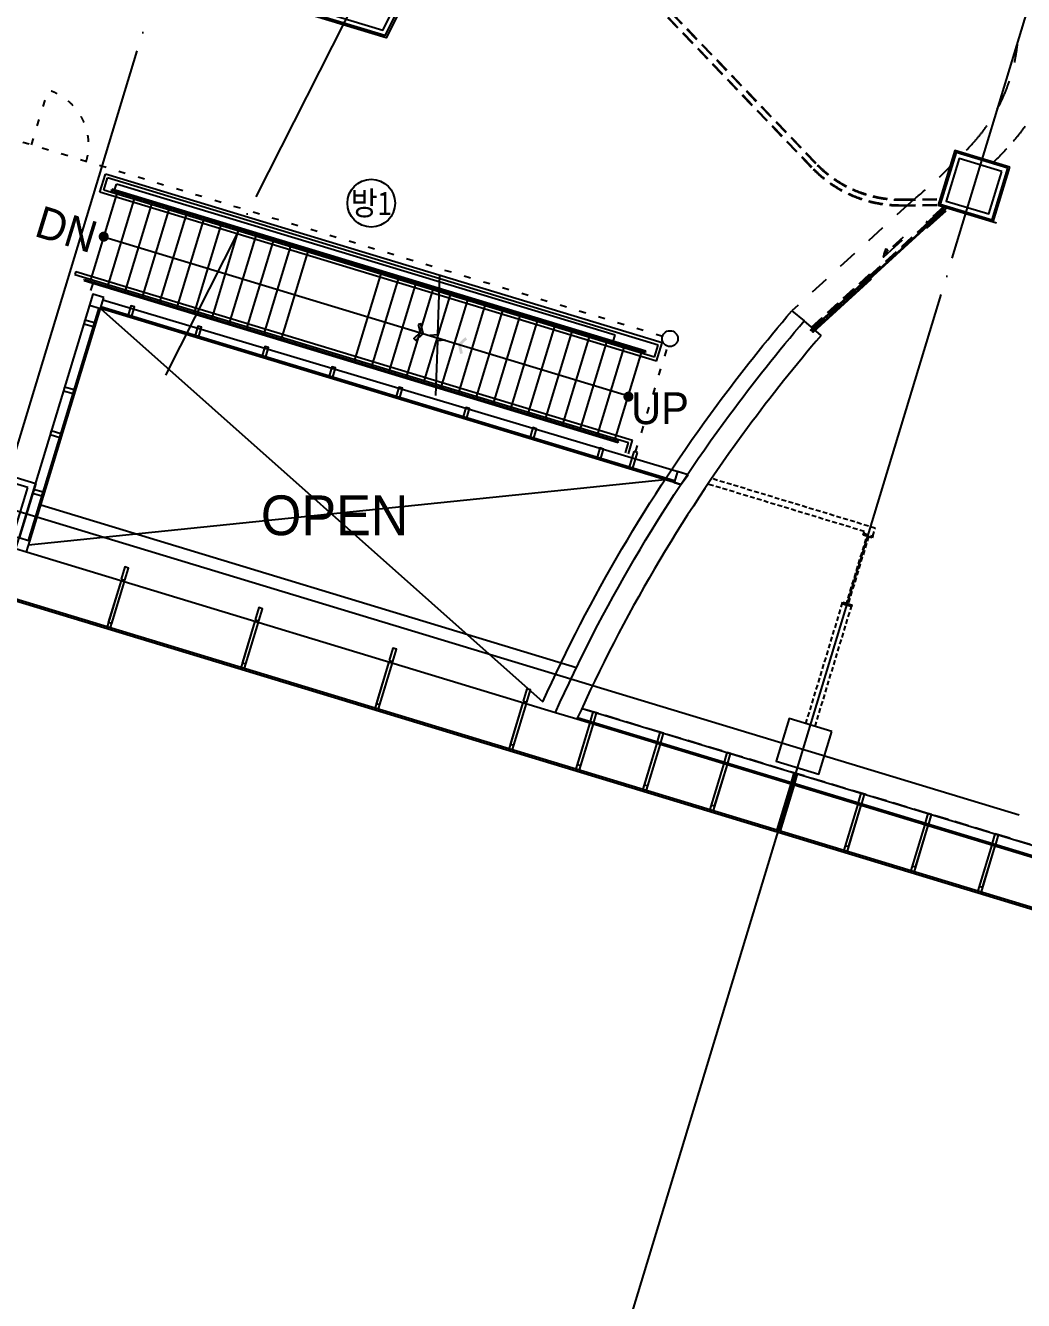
# Model space of a CAD drawing. Header units: metres. Extents: x 630750 to 860239, y 578133 to 726633.
# Drawn here: x 698085 to 713765, y 609119 to 629157 of the extents above; entities that cross this region are included whole.
import ezdxf
from ezdxf.enums import TextEntityAlignment as Align

# ---------------------------------------------------------------- set-up
doc = ezdxf.new("R2010")
doc.units = ezdxf.units.M
doc.header["$LTSCALE"] = 300
for name, pattern in [('CEN', [62, 60, -1, 0, -1]), ('HID1', [0.375, 0.25, -0.125]), ('HIDDEN', [2, 1, -1]), ('HIDDEN-1', [1.4, 0.35, -0.7, 0.35]), ('업무시설_xr-base$0$CONTINOUS', [0])]:
    doc.linetypes.add(name, pattern=pattern)
doc.layers.get('Defpoints').update_dxf_attribs({"color": 8})
for name, color, linetype in [('A-CEN-1', 1, 'Continuous'), ('A-CIRC', 6, 'Continuous'), ('A-CON', 2, 'Continuous'), ('A-DIM', 7, 'Continuous'), ('A-ELE-4', 4, 'Continuous'), ('A-ELE-8', 8, 'Continuous'), ('A-ELE8', 8, 'Continuous'), ('A-ELEV-FIXT', 5, 'Continuous'), ('A-ETC-1', 7, 'Continuous'), ('A-HAT-1', 9, 'Continuous'), ('A-STAIR', 4, 'Continuous'), ('A-SYM1', 7, 'Continuous'), ('A-TXT', 3, 'Continuous'), ('A-TXT-S', 3, 'Continuous'), ('A-WAL-DW', 7, 'Continuous'), ('A-WALL-CONC', 2, 'Continuous'), ('A-WIN-GLASS', 4, 'Continuous'), ('DIM', 7, 'Continuous'), ('fire shutter', 2, 'Continuous'), ('INT', 117, 'Continuous'), ('KUK-C-DOOR', 1, 'Continuous'), ('KUK-DOOR', 4, 'Continuous'), ('KUK-WALL-DRYWALL', 4, 'Continuous'), ('KUK-WALL-FIN 1', 30, 'Continuous'), ('KUK-WINDOW', 4, 'Continuous'), ('블럭', 7, 'Continuous'), ('외장그레이팅', 4, 'Continuous'), ('프레임', 5, 'Continuous')]:
    doc.layers.add(name, color=color, linetype=linetype)
doc.styles.add('TEXT', font='')
doc.styles.add('TEXT(돋음)', font='')
doc.styles.add('돋움', font='')
doc.styles.get('TEXT').set_extended_font_data('DotumChe')
doc.styles.get('TEXT(돋음)').set_extended_font_data('Dotum')
doc.styles.get('돋움').set_extended_font_data('Dotum')
doc.dimstyles.new('DIM250', dxfattribs={"dimscale": 250, "dimtxt": 3, "dimasz": 1, "dimexe": 2, "dimexo": 3, "dimgap": 1, "dimtad": 1, "dimdec": 0, "dimzin": 0, "dimdsep": 46, "dimlunit": 6, "dimtxsty": 'TEXT(돋음)', "dimblk": 'Z_DOT', "dimcen": 2.5, "dimdle": 2, "dimclrd": 256, "dimclre": 256, "dimclrt": 3, "dimadec": 0, "dimazin": 0, "dimtfac": 1, "dimtdec": 0, "dimtix": 1, "dimtmove": 2, "dimatfit": 3, "dimldrblk": 'Z_DOT', "dimfxl": 1, "dimtolj": 1, "dimtzin": 0, "dimarcsym": 0})

# ---------------------------------------------------------------- blocks, each defined once
blk = doc.blocks.new('Z_DOT')
at = {"layer": 'DIM', "color": 7}
for p, q in [((0, -2.5), (0, 2.5)), ((-2.5, 0), (2.5, 0))]:
    blk.add_line(p, q, dxfattribs=at)
for radius in [0.75, 0.375]:
    blk.add_circle((0, 0), radius, dxfattribs=at)
blk = doc.blocks.new('*D49')
at = {"layer": 'A-DIM', "lineweight": -2, "transparency": 16777216}
for p, q in [((676229, 616332), (675060, 612478)), ((675444, 612884), (730165, 596280)), ((731428, 599582), (730259, 595729))]:
    blk.add_line(p, q, dxfattribs=at)
at = {"layer": 'Defpoints', "color": 0, "transparency": 16777216}
for p in [(676447, 617049), (731646, 600300), (730404, 596207)]:
    blk.add_point(p, dxfattribs=at)
at = {"layer": 'A-DIM', "lineweight": -2, "transparency": 16777216, "xscale": 250, "yscale": 250, "zscale": 250}
for p, rotation in [((675205, 612957), 163.1200000135865), ((730404, 596207), 343.1200000135865)]:
    blk.add_blockref('Z_DOT', p, dxfattribs=dict(at, rotation=rotation))
at = {"layer": 'A-DIM', "color": 3, "transparency": 16777216, "insert": (703007, 605250), "char_height": 750, "attachment_point": 5, "rotation": 343.12, "style": 'TEXT(돋음)'}
blk.add_mtext('\\A1;57,684', dxfattribs=at)
blk = doc.blocks.new('*D56')
at = {"layer": 'A-DIM', "lineweight": -2, "transparency": 16777216}
for p, q in [((694396, 610819), (693804, 608868)), ((694188, 609274), (706341, 605587)), ((707027, 606987), (706435, 605035))]:
    blk.add_line(p, q, dxfattribs=at)
at = {"layer": 'Defpoints', "color": 0, "transparency": 16777216}
for p in [(694613, 611537), (707245, 607704), (706580, 605514)]:
    blk.add_point(p, dxfattribs=at)
at = {"layer": 'A-DIM', "lineweight": -2, "transparency": 16777216, "xscale": 250, "yscale": 250, "zscale": 250}
for p, rotation in [((693949, 609347), 163.1200000000003), ((706580, 605514), 343.1200000000003)]:
    blk.add_blockref('Z_DOT', p, dxfattribs=dict(at, rotation=rotation))
at = {"layer": 'A-DIM', "color": 3, "transparency": 16777216, "insert": (700467, 608098), "char_height": 750, "attachment_point": 5, "rotation": 343.12, "style": 'TEXT(돋음)'}
blk.add_mtext('\\A1;13,200', dxfattribs=at)
blk = doc.blocks.new('elev')
at = {"layer": 'A-ELEV-FIXT'}
for p, q in [((1329627, 417865), (1330136, 419540)), ((1329659, 417882), (1330152, 419509)), ((1330136, 419540), (1331783, 419040)), ((1330152, 419509), (1331626, 419062)), ((1330733, 419433), (1330735, 419439)), ((1330766, 419418), (1330734, 419430)), ((1330820, 419413), (1330735, 419439)), ((1330752, 419370), (1330761, 419400)), ((1330761, 419400), (1330765, 419402)), ((1330765, 419402), (1330768, 419414)), ((1330766, 419418), (1330768, 419414)), ((1330767, 419365), (1330776, 419395)), ((1330774, 419399), (1330778, 419411)), ((1330776, 419395), (1330774, 419399)), ((1330782, 419413), (1330778, 419411)), ((1330815, 419406), (1330782, 419413)), ((1330818, 419408), (1330820, 419413)), ((1330752, 419369), (1330752, 419370)), ((1330766, 419365), (1330752, 419369)), ((1330766, 419365), (1330767, 419365)), ((1331243, 417156), (1331873, 419232)), ((1331931, 419215), (1331787, 418741)), ((1331931, 419215), (1331873, 419232)), ((1331275, 417366), (1331783, 419040)), ((1331626, 419062), (1331524, 418727)), ((1331478, 418219), (1331635, 418736)), ((1331508, 418210), (1331665, 418727)), ((1331617, 418699), (1331524, 418727)), ((1331722, 418710), (1331565, 418193)), ((1331760, 418698), (1331603, 418181)), ((1331617, 418699), (1331635, 418758)), ((1331665, 418727), (1331635, 418736)), ((1331722, 418710), (1331760, 418698)), ((1331321, 417702), (1331478, 418218)), ((1331351, 417693), (1331508, 418209)), ((1331408, 417676), (1331565, 418192)), ((1331565, 418193), (1331603, 418181)), ((1331565, 418192), (1331603, 418180)), ((1331446, 417664), (1331603, 418180)), ((1329627, 417865), (1331275, 417366)), ((1329659, 417882), (1331132, 417435)), ((1330183, 417622), (1330182, 417617)), ((1330267, 417591), (1330182, 417617)), ((1330220, 417617), (1330186, 417624)), ((1330220, 417617), (1330224, 417619)), ((1330227, 417631), (1330224, 417619)), ((1330227, 417631), (1330224, 417619)), ((1330234, 417665), (1330225, 417635)), ((1330234, 417665), (1330225, 417635)), ((1330225, 417635), (1330227, 417631)), ((1330225, 417635), (1330227, 417631)), ((1330237, 417628), (1330233, 417616)), ((1330237, 417628), (1330233, 417616)), ((1330235, 417612), (1330233, 417616)), ((1330236, 417665), (1330234, 417665)), ((1330236, 417665), (1330234, 417665)), ((1330267, 417599), (1330235, 417612)), ((1330236, 417665), (1330249, 417661)), ((1330249, 417661), (1330236, 417665)), ((1330241, 417630), (1330237, 417628)), ((1330241, 417630), (1330237, 417628)), ((1330250, 417660), (1330241, 417630)), ((1330250, 417660), (1330241, 417630)), ((1330249, 417661), (1330250, 417660)), ((1330249, 417661), (1330250, 417660)), ((1330268, 417596), (1330267, 417591)), ((1331234, 417770), (1331132, 417435)), ((1331327, 417742), (1331234, 417770)), ((1331300, 417138), (1331445, 417613)), ((1331327, 417742), (1331309, 417683)), ((1331351, 417693), (1331321, 417702)), ((1331408, 417676), (1331446, 417664)), ((1329968, 417482), (1329974, 417503)), ((1329971, 417481), (1329977, 417502)), ((1329976, 417473), (1329972, 417475)), ((1329977, 417477), (1329973, 417478)), ((1329976, 417473), (1329977, 417477)), ((1329981, 417524), (1329987, 417545)), ((1330025, 417491), (1329981, 417504)), ((1330026, 417494), (1329982, 417507)), ((1329984, 417524), (1329990, 417544)), ((1330028, 417503), (1329985, 417517)), ((1330029, 417507), (1329986, 417520)), ((1329997, 417545), (1329994, 417546)), ((1329998, 417548), (1329995, 417549)), ((1329997, 417545), (1329998, 417548)), ((1330806, 417254), (1330849, 417241)), ((1330807, 417257), (1330850, 417244)), ((1330810, 417266), (1330853, 417253)), ((1330811, 417269), (1330854, 417256)), ((1330838, 417217), (1330839, 417220)), ((1330838, 417217), (1330842, 417216)), ((1330839, 417220), (1330843, 417219)), ((1330845, 417216), (1330851, 417237)), ((1330848, 417215), (1330855, 417236)), ((1330858, 417258), (1330864, 417279)), ((1330859, 417284), (1330860, 417287)), ((1330859, 417284), (1330862, 417283)), ((1330860, 417287), (1330863, 417286)), ((1330861, 417257), (1330867, 417278)), ((1331300, 417138), (1331243, 417156))]:
    blk.add_line(p, q, dxfattribs=at)
at = {"layer": 'A-ELEV-FIXT', "color": 8}
for p, q in [((1331132, 417435), (1330152, 419509)), ((1331626, 419062), (1329659, 417882))]:
    blk.add_line(p, q, dxfattribs=at)
at = {"layer": 'A-ELEV-FIXT'}
blk.add_lwpolyline([(1330060, 417578), (1330010, 417415), (1330776, 417183), (1330825, 417345)], close=True, dxfattribs=at)
for centre, radius, start, end in [((1330186, 417622), 2.5, 76.5293, 163.12), ((1330266, 417597), 2.5, 343.12, 69.7107), ((1329974, 417481), 6.2, 163.12, 253.12), ((1329974, 417481), 3, 163.12, 253.12), ((1329980, 417501), 6.2, 73.12, 163.12), ((1329980, 417501), 3, 73.12, 163.12), ((1329987, 417523), 6.2, 163.12, 253.12), ((1329987, 417523), 3, 163.12, 253.12), ((1329993, 417543), 6.2, 73.12, 163.12), ((1329993, 417543), 3, 73.12, 163.12), ((1330027, 417499), 8.2, 253.12, 73.12), ((1330027, 417499), 5, 253.12, 73.12), ((1330808, 417262), 8.2, 73.12, 253.12), ((1330808, 417262), 5, 73.12, 253.12), ((1330844, 417222), 6.2, 253.12, 343.12), ((1330844, 417222), 3, 253.12, 343.12), ((1330849, 417238), 3, 343.12, 73.12), ((1330849, 417238), 6.2, 343.12, 73.12), ((1330855, 417259), 6.2, 253.12, 343.12), ((1330855, 417259), 3, 253.12, 343.12), ((1330861, 417280), 3, 343.12, 73.12), ((1330861, 417280), 6.2, 343.12, 73.12)]:
    blk.add_arc(centre, radius, start, end, dxfattribs=at)
at = {"layer": 'A-ELEV-FIXT', "extrusion": (0, 0, -1)}
for centre, major_axis, start_param, end_param in [((1330735, 419433), (-1.18, 2.2), 3.986495, 5.497787), ((1330816, 419408), (-2.2, -1.18), 3.926991, 5.438283)]:
    blk.add_ellipse(centre, major_axis=major_axis, ratio=1, start_param=start_param, end_param=end_param, dxfattribs=at)

msp = doc.modelspace()

# ---------------------------------------------------------------- hatches: boundary and pattern name
at = {"layer": 'A-SYM1'}
h = msp.add_hatch(color=7, dxfattribs=at)
edge = h.paths.add_edge_path()
edge.add_arc((699313.9, 625838.3), 80, -106.88006, 73.11994, ccw=False)
edge.add_arc((699313.9, 625838.3), 80, -286.88006, -106.88006, ccw=False)
for points in [[(704296.4, 624470.3), (704253.1, 624460.2), (704283.4, 624330.3), (704186.1, 624239.2), (704216.4, 624206.7), (704332.5, 624315.4)], [(704994, 624258.6), (705024.4, 624226.1), (704927, 624135), (704957.3, 624005.1), (704914, 623995.1), (704877.9, 624149.9)]]:
    msp.add_hatch(color=7, dxfattribs=at).paths.add_polyline_path(points)
h = msp.add_hatch(color=7, dxfattribs=at)
edge = h.paths.add_edge_path()
edge.add_arc((707558.1, 623324.2), 80, -106.88006, 73.11994, ccw=False)
edge.add_arc((707558.1, 623324.2), 80, -286.88006, -106.88006, ccw=False)

# ---------------------------------------------------------------- linework, layer by layer
msp.add_line((699113.5, 624989.9, 0), (699148.3, 625104.7, 0))
at = {"layer": 'A-CEN-1', "linetype": 'CEN'}
for p, q in [((718254.4, 659110.2, 0), (700282.2, 623660.9, 0)), ((694613.3, 611537, 0), (703069.8, 639405.6, 0)), ((707244.6, 607704.1, 0), (715701.1, 635572.7, 0)), ((678675.5, 627377.3, 0), (736463.3, 609842.1, 0))]:
    msp.add_line(p, q, dxfattribs=at)
at = {"layer": 'A-CIRC'}
for p, q in [((699253.4, 626535.9, 0), (699340.5, 626823, 0)), ((708086.7, 624169, 0), (699340.5, 626823, 0)), ((699315.8, 626569.2, 0), (699373.9, 626760.6, 0)), ((708024.4, 624135.7, 0), (699373.9, 626760.6, 0)), ((707999.6, 623881.9, 0), (699253.4, 626535.9, 0)), ((707966.3, 623944.3, 0), (699315.8, 626569.2, 0)), ((698875.9, 625291.9, 0), (698861.4, 625244, 0)), ((698861.4, 625244, 0), (707559.8, 622604.6, 0)), ((698875.9, 625291.9, 0), (707622.1, 622637.9, 0)), ((707966.3, 623944.3, 0), (708024.4, 624135.7, 0)), ((707999.6, 623881.9, 0), (708086.7, 624169, 0)), ((707510.4, 622441.9, 0), (707559.8, 622604.6, 0)), ((707558.3, 622427.4, 0), (707622.1, 622637.9, 0))]:
    msp.add_line(p, q, dxfattribs=at)
at = {"layer": 'A-CON', "elevation": 0}
for points in [[(713424.6, 626865.2), (712754.8, 627068.5), (712551.5, 626398.6), (713221.4, 626195.4)], [(698122, 621894.5), (697452.1, 622097.7), (697248.9, 621427.9), (697918.7, 621224.6)], [(710753.2, 618061.6), (710083.4, 618264.9), (709880.1, 617595), (710550, 617391.8)]]:
    msp.add_lwpolyline(points, close=True, dxfattribs=at)
at = {"layer": 'A-ELE-8', "linetype": 'HIDDEN'}
msp.add_lwpolyline([(711993.9, 626381.7), (710125.8, 624672.7)], dxfattribs=at)
for centre, radius, start, end in [((710936.8, 629157.1, 0), 2750, 335.24964, 0), ((710936.8, 629157.1), 2750, 335.24964, 0), ((710936.8, 629157.1), 2750, 318.93656, 335.24964), ((710936.8, 629157.1), 2750, 318.93656, 335.24964), ((711536.6, 629146.9, 0), 2750, 318.93656, 335.24964), ((706202, 633474.1), 9156.9, 309.23627, 318.03148), ((706801.8, 633463.9, 0), 9156.9, 315.17385, 318.03148)]:
    msp.add_arc(centre, radius, start, end, dxfattribs=at)
at = {"layer": 'A-ELE8'}
msp.add_line((710125.8, 624672.7), (710320.2, 624513.6, 0), dxfattribs=at)
msp.add_lwpolyline([(706212, 618526.6, -0.0531902), (708947, 623189.1, -0.0182749), (710125.8, 624672.7)], format="xyb", dxfattribs=at)
at = {"layer": 'A-ETC-1', "elevation": 0}
msp.add_lwpolyline([(699318.3, 625836.9), (707557.3, 623336.9)], dxfattribs=at)
at = {"layer": 'A-HAT-1', "color": 8}
msp.add_line((708131.6, 622019.4, 0), (698133.8, 620990, 0), dxfattribs=at)
at = {"layer": 'A-HAT-1', "color": 8, "elevation": 0}
msp.add_lwpolyline([(699262.8, 624710.5), (706212, 618526.6)], dxfattribs=at)
at = {"layer": 'A-STAIR'}
for p, q in [((699434.5, 626564.5, 0), (699440.4, 626583.7, 0)), ((707832.5, 624037.1, 0), (699440.4, 626583.7, 0)), ((699484.4, 626570.3, 0), (699513.4, 626666, 0)), ((707349.6, 624288.2, 0), (699513.4, 626666, 0)), ((699106.3, 625138.4, 0), (699530.2, 626535.5, 0)), ((699379, 625055.6, 0), (699803, 626452.7, 0)), ((707826.7, 624018, 0), (699434.5, 626564.5, 0)), ((699651.7, 624972.9, 0), (700075.7, 626370, 0)), ((699924.5, 624890.1, 0), (700348.4, 626287.2, 0)), ((700197.2, 624807.4, 0), (700621.1, 626204.5, 0)), ((700469.9, 624724.6, 0), (700893.8, 626121.7, 0)), ((700742.6, 624641.9, 0), (701166.6, 626039, 0)), ((701015.3, 624559.1, 0), (701439.3, 625956.2, 0)), ((701288.1, 624476.4, 0), (701712, 625873.5, 0)), ((701560.8, 624393.6, 0), (701984.7, 625790.7, 0)), ((701833.5, 624310.8, 0), (702257.4, 625707.9, 0)), ((702106.2, 624228.1, 0), (702530.2, 625625.2, 0)), ((703254.5, 623879.6, 0), (703678.5, 625276.7, 0)), ((703527.2, 623796.9, 0), (703951.2, 625194, 0)), ((699004.8, 625148.3, 0), (699010.6, 625167.4, 0)), ((699004.8, 625148.3, 0), (707396.9, 622601.8, 0)), ((699010.6, 625167.4, 0), (707402.8, 622620.9, 0)), ((703800, 623714.1, 0), (704223.9, 625111.2, 0)), ((704072.7, 623631.4, 0), (704496.6, 625028.5, 0)), ((704345.4, 623548.6, 0), (704769.3, 624945.7, 0)), ((704618.1, 623465.9, 0), (705042.1, 624863, 0)), ((704890.9, 623383.1, 0), (705314.8, 624780.2, 0)), ((705163.6, 623300.4, 0), (705587.5, 624697.5, 0)), ((705436.3, 623217.6, 0), (705860.2, 624614.7, 0)), ((705709, 623134.9, 0), (706132.9, 624531.9, 0)), ((705981.7, 623052.1, 0), (706405.7, 624449.2, 0)), ((706254.5, 622969.3, 0), (706678.4, 624366.4, 0)), ((706527.2, 622886.6, 0), (706951.1, 624283.7, 0)), ((706799.9, 622803.8, 0), (707223.8, 624200.9, 0)), ((707320.5, 624192.5, 0), (707349.6, 624288.2, 0)), ((707072.6, 622721.1, 0), (707496.6, 624118.2, 0)), ((707345.3, 622638.3, 0), (707769.3, 624035.4, 0)), ((707826.7, 624018, 0), (707832.5, 624037.1, 0)), ((707396.9, 622601.8, 0), (707402.8, 622620.9, 0))]:
    msp.add_line(p, q, dxfattribs=at)
at = {"layer": 'A-SYM1', "color": 7, "elevation": 0}
msp.add_lwpolyline([(704590, 625241.3), (704558.9, 624294.1), (704437.6, 624283.5), (704677.2, 624210.8), (704555.8, 624200.2), (704527.7, 623342.9)], dxfattribs=at)
msp.add_lwpolyline([(704253.1, 624460.2), (704283.4, 624330.3), (704186.1, 624239.2), (704216.4, 624206.7), (704332.5, 624315.4), (704296.4, 624470.3)], close=True, dxfattribs=at)
at = {"layer": 'A-WAL-DW', "color": 251, "linetype": 'HID1'}
for p, q in [((711435.6, 621257.4, 0), (708865.3, 622037.3, 0)), ((711263, 621205.3, 0), (708806.5, 621950.7, 0)), ((711254.3, 621176.6, 0), (711263, 621205.3, 0)), ((711397.8, 621133, 0), (711435.6, 621257.4, 0)), ((710346.5, 618185, 0), (710926.2, 620095.2, 0)), ((710490.1, 618141.4, 0), (711069.7, 620051.7, 0))]:
    msp.add_line(p, q, dxfattribs=at)
at = {"layer": 'A-WAL-DW'}
msp.add_line((706411.7, 618361, 0), (706749.3, 618258.6, 0), dxfattribs=at)
at = {"layer": 'A-WAL-DW', "color": 251, "linetype": 'HID1', "elevation": 0}
for points in [[(711397.8, 621133), (711389.1, 621104.3), (711331.7, 621121.7), (711334.6, 621131.3), (711305.9, 621140), (711303, 621130.4), (711245.6, 621147.8), (711254.3, 621176.6)], [(711254.3, 621176.6), (711397.8, 621133)]]:
    msp.add_lwpolyline(points, dxfattribs=at)
for points in [[(711306.9, 621134.5), (711330.8, 621127.2), (711001.2, 620041.1), (710977.3, 620048.4), (711306.9, 621134.5)], [(710926.2, 620095.2), (710983.6, 620077.8), (710974.9, 620049.1), (710917.5, 620066.5), (710926.2, 620095.2)], [(711012.3, 620069.1), (711069.7, 620051.7), (711061, 620023), (711003.6, 620040.4), (711012.3, 620069.1)]]:
    msp.add_lwpolyline(points, close=True, dxfattribs=at)
at = {"layer": 'A-WALL-CONC', "elevation": 0}
msp.add_lwpolyline([(700456.8, 630277.7), (698973.6, 630727.8), (701209.4, 638096), (703745.2, 637326.5), (701509.4, 629958.3), (701413.7, 629987.3), (701355.6, 629795.9), (703699.1, 629084.8), (703987.5, 629653.7), (703809.1, 629744.1), (703596.6, 629324.9), (701700.8, 629900.2), (703936.6, 637268.5), (706320.4, 636545.1), (706175, 636258.3), (706920.2, 635880.6), (706703.1, 635452.4), (706881.5, 635362), (707418.4, 636420.9), (701076.1, 638345.5), (698724.1, 630594.4), (698724.1, 630594.4), (700398.7, 630086.3)], dxfattribs=at)
at = {"layer": 'A-WIN-GLASS', "color": 9}
for p, q in [((708498.2, 622096.2, 0), (699302.3, 624840.7, 0)), ((699090.6, 624762.8, 0), (697981.3, 621107.4, 0)), ((706830.4, 618422.2, 0), (735346.7, 609769.1, 0))]:
    msp.add_line(p, q, dxfattribs=at)
at = {"layer": 'A-WIN-GLASS'}
for p, q in [((698130.6, 621062.1, 0), (699239.8, 624717.5, 0)), ((698153.6, 621055.1, 0), (699262.8, 624710.5, 0)), ((708381.1, 621943.7, 0), (699262.8, 624710.5, 0)), ((708281.3, 621999, 0), (699269.8, 624733.5, 0)), ((698326.1, 621623.5, 0), (706742.6, 619069.6, 0)), ((698101.3, 620882.9, 0), (706411.7, 618361.1, 0)), ((706749.4, 618258.7, 0), (735526.7, 609526.4, 0)), ((706759.3, 618280.7, 0), (735502.7, 609558.8, 0))]:
    msp.add_line(p, q, dxfattribs=at)
at = {"layer": 'A-WIN-GLASS', "elevation": 0}
for points in [[(699315.1, 624882.8), (699142.8, 624935), (699090.6, 624762.8), (699262.8, 624710.5)], [(699696.6, 624604), (699754, 624586.6), (699799.3, 624735.8), (699741.9, 624753.3)], [(699151, 624424.7), (699168.4, 624482.1), (699019.1, 624527.4), (699001.7, 624470)], [(700749.2, 624284.6), (700806.6, 624267.2), (700851.9, 624416.4), (700794.5, 624433.9)], [(701801.8, 623965.2), (701859.2, 623947.7), (701904.5, 624097), (701847.1, 624114.4)], [(702854.4, 623645.8), (702911.8, 623628.3), (702957.1, 623777.6), (702899.7, 623795)], [(698831.6, 623372.1), (698849, 623429.5), (698699.7, 623474.8), (698682.3, 623417.4)], [(703907, 623326.4), (703964.4, 623308.9), (704009.7, 623458.2), (703952.3, 623475.6)], [(704959.6, 623007), (705017, 622989.5), (705062.3, 623138.8), (705004.9, 623156.2)], [(698622.5, 622683.1), (698639.9, 622740.5), (698490.7, 622785.8), (698473.2, 622728.4)], [(706012.2, 622687.5), (706069.6, 622670.1), (706114.9, 622819.4), (706057.5, 622836.8)], [(707064.8, 622368.1), (707122.2, 622350.7), (707167.5, 622500), (707110.1, 622517.4)], [(708498.2, 622096.2), (708326.6, 622148.3), (708274.3, 621976), (708381.5, 621943.5)], [(698343.8, 621764.4), (698361.2, 621821.9), (698211.9, 621867.2), (698194.5, 621809.7)], [(698153.6, 621055.1), (697981.3, 621107.4), (697929.1, 620935.1), (698101.3, 620882.9)], [(699587.7, 620456.9), (699645.1, 620439.5), (699703.2, 620630.9), (699645.8, 620648.3)], [(701692.9, 619818.1), (701750.3, 619800.7), (701808.4, 619992.1), (701751, 620009.5)], [(703798.1, 619179.3), (703855.5, 619161.9), (703913.6, 619353.3), (703856.2, 619370.7)], [(705903.3, 618540.5), (705960.7, 618523.1), (706018.8, 618714.4), (705961.4, 618731.9)], [(706955.9, 618221.1), (707013.4, 618203.7), (707058.6, 618352.9), (707001.2, 618370.4)], [(708008.5, 617901.7), (708066, 617884.2), (708111.3, 618033.5), (708053.8, 618050.9)], [(709061.1, 617582.3), (709118.6, 617564.8), (709163.9, 617714.1), (709106.4, 617731.5)], [(710113.8, 617262.9), (710171.2, 617245.4), (710216.5, 617394.7), (710159.1, 617412.1)], [(711166.4, 616943.5), (711223.8, 616926), (711269.1, 617075.3), (711211.7, 617092.7)], [(712219, 616624), (712276.4, 616606.6), (712321.7, 616755.9), (712264.3, 616773.3)], [(713271.6, 616304.6), (713329, 616287.2), (713374.3, 616436.5), (713316.9, 616453.9)]]:
    msp.add_lwpolyline(points, close=True, dxfattribs=at)
at = {"layer": 'fire shutter', "color": 2, "linetype": 'HIDDEN-1'}
for p, q in [((708091.9, 624271.9, 0), (697929.4, 627355.7, 0)), ((707671.4, 622455.8, 0), (708175.2, 624116.1, 0))]:
    msp.add_line(p, q, dxfattribs=at)
at = {"layer": 'fire shutter'}
for p, q in [((707642.7, 622464.5, 0), (707567.2, 622215.7, 0)), ((707624.6, 622198.3, 0), (707700.1, 622447.1, 0)), ((707700.1, 622447.1, 0), (707642.7, 622464.5, 0)), ((707567.2, 622215.7, 0), (707624.6, 622198.3, 0))]:
    msp.add_line(p, q, dxfattribs=at)
at = {"layer": 'fire shutter', "color": 2, "linetype": 'HIDDEN-1', "elevation": 0}
msp.add_lwpolyline([(698178.2, 627280.2), (698439.5, 628141.4, -0.4142136), (699039.4, 627018.8, -1)], format="xyb", dxfattribs=at)
msp.add_lwpolyline([(707151, 622550.8), (707151, 622551)], dxfattribs=at)
at = {"layer": 'fire shutter'}
msp.add_circle((708211.5, 624235.7, 0), 125, dxfattribs=at)
at = {"layer": 'INT', "linetype": 'HID1', "ltscale": 3}
for p, q in [((708173.6, 629282.8), (710462.1, 626895.6)), ((708180.8, 629289.8), (710469.3, 626902.5)), ((708238.6, 629345.1), (710525.7, 626959.3)), ((708245.8, 629352), (710532.9, 626966.2)), ((711841.6, 626425.7), (712457.6, 626433.4)), ((711841.7, 626415.7), (712454.5, 626423.4)), ((711842.7, 626335.7), (712430.1, 626343.1)), ((711842.9, 626325.7), (712427.1, 626333)), ((713288, 626070.6), (713340.3, 626054.8)), ((713365.4, 626151.7), (713364.9, 626151.8))]:
    msp.add_line(p, q, dxfattribs=at)
at = {"layer": 'INT', "color": 5, "linetype": 'HID1', "ltscale": 3}
msp.add_line((716455.6, 615501.5, 0), (706824.6, 618424, 0), dxfattribs=at)
at = {"layer": 'INT', "linetype": 'HID1', "ltscale": 3}
for points in [[(712507.4, 626307.5), (712234.1, 626058.2), (712240.9, 626050.8), (712518.5, 626304.1)], [(712551.9, 626294), (712261.1, 626028.7), (712267.8, 626021.3), (712563.1, 626290.6)], [(711873.3, 625831.7), (711578.1, 625562.4), (711607.9, 625651.5), (711638.7, 625617.7)]]:
    msp.add_lwpolyline(points, dxfattribs=at)
for points in [[(711346.3, 625221.2), (711353.1, 625213.8), (712269.1, 626049.5), (712262.4, 626056.9)], [(711346.3, 625221.2), (711353.1, 625213.8), (712269.1, 626049.5), (712262.4, 626056.9)], [(711347.6, 625249.4), (711354.4, 625242.1), (710442.1, 624409.7), (710435.3, 624417.1)], [(710452.5, 624405.7), (710459.2, 624398.3), (711375.3, 625234), (711368.5, 625241.4)], [(710452.5, 624405.7), (710459.2, 624398.3), (711375.3, 625234), (711368.5, 625241.4)], [(711374.6, 625219.9), (711381.3, 625212.5), (710472.7, 624383.5), (710465.9, 624390.9)]]:
    msp.add_lwpolyline(points, close=True, dxfattribs=at)
at = {"layer": 'INT', "elevation": 0}
msp.add_lwpolyline([(697385.5, 622222.4), (698246.8, 621961.1), (697985.5, 621099.8), (697124.1, 621361.2)], close=True, dxfattribs=at)
at = {"layer": 'INT', "linetype": 'HID1', "ltscale": 3}
for radius, start, end in [(1939.9, 224.92927, 270.21785), (1929.9, 224.92927, 270.21785), (1849.9, 224.92943, 270.19029), (1839.9, 224.92943, 270.19029)]:
    msp.add_arc((711835.5, 628265.6), radius, start, end, dxfattribs=at)
at = {"layer": 'KUK-C-DOOR', "color": 4, "ltscale": 30}
msp.add_lwpolyline([(711332.3, 625174.8), (711339, 625167.4), (712255, 626003.1), (712248.3, 626010.5)], close=True, dxfattribs=at)
at = {"layer": 'KUK-C-DOOR', "color": 5, "linetype": 'HIDDEN', "ltscale": 0.1}
msp.add_lwpolyline([(710438.4, 624359.3), (710445.1, 624351.9), (711361.2, 625187.6), (711354.4, 625195)], close=True, dxfattribs=at)
at = {"layer": 'KUK-DOOR', "color": 4, "ltscale": 30}
msp.add_lwpolyline([(711332.3, 625174.8), (711339, 625167.4), (712255, 626003.1), (712248.3, 626010.5)], close=True, dxfattribs=at)
at = {"layer": 'KUK-DOOR', "color": 1, "ltscale": 30}
msp.add_lwpolyline([(711859.2, 625785.3), (711564, 625516), (711593.8, 625605), (711624.6, 625571.2)], dxfattribs=at)
at = {"layer": 'KUK-DOOR', "color": 5, "linetype": 'HIDDEN', "ltscale": 0.1}
msp.add_lwpolyline([(710438.4, 624359.3), (710445.1, 624351.9), (711361.2, 625187.6), (711354.4, 625195)], close=True, dxfattribs=at)
at = {"layer": 'KUK-WALL-DRYWALL', "elevation": 0}
msp.add_lwpolyline([(704045.5, 629624.3), (703728.6, 628999.3), (701334.4, 629725.8)], dxfattribs=at)
at = {"layer": 'KUK-WALL-DRYWALL'}
msp.add_lwpolyline([(713518.2, 626915.2), (712704.8, 627162), (712458, 626348.6), (713271.3, 626101.8)], close=True, dxfattribs=at)
at = {"layer": 'KUK-WALL-FIN 1', "color": 2}
msp.add_line((710585.4, 624287), (710319.6, 624514.6), dxfattribs=at)
at = {"layer": 'KUK-WALL-FIN 1', "elevation": 0}
msp.add_lwpolyline([(704140, 629733.3), (703750.4, 628964.8), (701326.6, 629700.2)], dxfattribs=at)
at = {"layer": 'KUK-WALL-FIN 1'}
msp.add_lwpolyline([(713549.3, 626931.9), (712688.1, 627193.2), (712426.8, 626332), (713288, 626070.6)], close=True, dxfattribs=at)
at = {"layer": 'KUK-WALL-FIN 1', "color": 2}
msp.add_lwpolyline([(706411.7, 618361, -0.0538759), (709148.2, 623040.6, -0.018359), (710319.6, 624514.6)], format="xyb", dxfattribs=at)
for centre, radius, start, end in [((729825.4, 607810.6), 25330.8, 139.42467, 143.62705), ((729431.5, 608039.4), 24877.9, 143.51319, 155.74666)]:
    msp.add_arc(centre, radius, start, end, dxfattribs=at)
at = {"layer": 'KUK-WINDOW', "linetype": '업무시설_xr-base$0$CONTINOUS'}
for points in [[(712493.3, 626261.1), (712220.1, 626011.8), (712226.8, 626004.4), (712504.4, 626257.7)], [(712537.8, 626247.6), (712247, 625982.3), (712253.8, 625974.9), (712549, 626244.2)]]:
    msp.add_lwpolyline(points, dxfattribs=at)
for points in [[(711333.6, 625203), (711340.3, 625195.6), (710428, 624363.3), (710421.2, 624370.7)], [(711360.5, 625173.5), (711367.3, 625166.1), (710458.6, 624337.1), (710451.9, 624344.5)]]:
    msp.add_lwpolyline(points, close=True, dxfattribs=at)
at = {"layer": '블럭', "color": 1}
msp.add_circle((703517.4, 626364.6, 0), 375, dxfattribs=at)
at = {"layer": '외장그레이팅'}
for p, q in [((678144.4, 626117.2, 0), (736312.7, 608466.5, 0)), ((678153.1, 626145.9, 0), (736321.4, 608495.2, 0))]:
    msp.add_line(p, q, dxfattribs=at)
at = {"layer": '프레임'}
for p, q in [((699585.5, 620432.5, 0), (699366, 619709.1, 0)), ((699585.5, 620432.5, 0), (699386.3, 619776, 0)), ((699633.3, 620418, 0), (699413.8, 619694.5, 0)), ((699633.3, 620418, 0), (699434.1, 619761.5, 0)), ((699434.1, 619761.5, 0), (699386.3, 619776, 0)), ((701690.7, 619793.7, 0), (701471.2, 619070.2, 0)), ((701690.7, 619793.7, 0), (701491.5, 619137.2, 0)), ((701738.6, 619779.2, 0), (701519, 619055.7, 0)), ((701738.6, 619779.2, 0), (701539.4, 619122.7, 0)), ((701539.4, 619122.7, 0), (701491.5, 619137.2, 0)), ((703795.9, 619154.9, 0), (703576.4, 618431.4, 0)), ((703795.9, 619154.9, 0), (703596.7, 618498.4, 0)), ((703843.8, 619140.3, 0), (703624.2, 618416.9, 0)), ((703843.8, 619140.3, 0), (703644.6, 618483.9, 0)), ((703644.6, 618483.9, 0), (703596.7, 618498.4, 0)), ((705901.1, 618516.1, 0), (705681.6, 617792.6, 0)), ((705901.1, 618516.1, 0), (705701.9, 617859.6, 0)), ((705901.1, 618516.1, 0), (705701.9, 617859.6, 0)), ((705949, 618501.5, 0), (705729.5, 617778.1, 0)), ((705949, 618501.5, 0), (705749.8, 617845.1, 0)), ((705949, 618501.5, 0), (705749.8, 617845.1, 0)), ((706953.7, 618196.6, 0), (706734.2, 617473.2, 0)), ((706953.7, 618196.6, 0), (706754.5, 617540.2, 0)), ((707001.6, 618182.1, 0), (706782.1, 617458.7, 0)), ((707001.6, 618182.1, 0), (706802.4, 617525.7, 0)), ((705749.8, 617845.1, 0), (705701.9, 617859.6, 0)), ((705749.8, 617845.1, 0), (705701.9, 617859.6, 0)), ((708006.3, 617877.2, 0), (707786.8, 617153.8, 0)), ((708006.3, 617877.2, 0), (707807.2, 617220.8, 0)), ((708054.2, 617862.7, 0), (707834.7, 617139.3, 0)), ((708054.2, 617862.7, 0), (707855, 617206.3, 0)), ((706802.4, 617525.7, 0), (706754.5, 617540.2, 0)), ((709059, 617557.8, 0), (708839.4, 616834.4, 0)), ((709059, 617557.8, 0), (708859.8, 616901.4, 0)), ((709106.8, 617543.3, 0), (708887.3, 616819.9, 0)), ((709106.8, 617543.3, 0), (708907.6, 616886.9, 0)), ((707855, 617206.3, 0), (707807.2, 617220.8, 0)), ((710111.6, 617238.4, 0), (709892, 616515, 0)), ((710111.6, 617238.4, 0), (709912.4, 616582, 0)), ((710159.4, 617223.9, 0), (709939.9, 616500.5, 0)), ((710159.4, 617223.9, 0), (709960.2, 616567.5, 0)), ((708907.6, 616886.9, 0), (708859.8, 616901.4, 0)), ((711164.2, 616919, 0), (710944.6, 616195.6, 0)), ((711164.2, 616919, 0), (710965, 616262.6, 0)), ((711212, 616904.5, 0), (710992.5, 616181.1, 0)), ((711212, 616904.5, 0), (711012.8, 616248.1, 0)), ((709960.2, 616567.5, 0), (709912.4, 616582, 0)), ((712216.8, 616599.6, 0), (711997.3, 615876.2, 0)), ((712216.8, 616599.6, 0), (712017.6, 615943.2, 0)), ((712264.6, 616585.1, 0), (712045.1, 615861.7, 0)), ((712264.6, 616585.1, 0), (712065.4, 615928.7, 0)), ((711012.8, 616248.1, 0), (710965, 616262.6, 0)), ((713269.4, 616280.2, 0), (713049.9, 615556.8, 0)), ((713269.4, 616280.2, 0), (713070.2, 615623.8, 0)), ((713317.2, 616265.7, 0), (713097.7, 615542.3, 0)), ((713317.2, 616265.7, 0), (713118, 615609.3, 0)), ((712065.4, 615928.7, 0), (712017.6, 615943.2, 0)), ((713118, 615609.3, 0), (713070.2, 615623.8, 0))]:
    msp.add_line(p, q, dxfattribs=at)

# ---------------------------------------------------------------- block references
at = {"layer": 'A-ELE-4', "xscale": -1, "rotation": 136.2357178763588}
msp.add_blockref('elev', (31649.1, 1853408.1, 0), dxfattribs=at)

# ---------------------------------------------------------------- texts
at = {"layer": 'A-TXT', "style": '돋움'}
msp.add_text('DN', height=500, rotation=342.90889, dxfattribs=at).set_placement((698203.7, 625854.8, 0))
msp.add_text('DN', height=500, rotation=342.90889, dxfattribs=at).set_placement((698203.7, 625854.8, 0))
at = {"layer": 'A-TXT-S', "color": 3, "style": '돋움'}
msp.add_text('UP', height=500, dxfattribs=at).set_placement((707599.7, 622892.1))
msp.add_text('OPEN', height=625, rotation=0.00001, dxfattribs=at).set_placement((701783.9, 621146.9))
at = {"layer": '블럭', "style": 'TEXT', "width": 0.9}
msp.add_text('방1', height=375, dxfattribs=at).set_placement((703517.4, 626364.6, 0), align=Align.MIDDLE_CENTER)

# ---------------------------------------------------------------- dimensions: what is measured, and where the dimension line sits
at = {"layer": 'A-DIM'}
dim = msp.add_aligned_dim(p1=(676446.8, 617049.5, 0), p2=(731645.9, 600299.8, 0), distance=-4277, dimstyle='DIM250', override={"dimfxl": 2}, dxfattribs=at)
dim.commit()
dim.dimension.update_dxf_attribs({"geometry": '*D49', "text_midpoint": (703007.1, 605249.6, 0)})
dim = msp.add_aligned_dim(p1=(694613.3, 611537.1, 0), p2=(707244.6, 607704.2, 0), distance=-2288.9, dimstyle='DIM250', dxfattribs=at)
dim.commit()
dim.dimension.update_dxf_attribs({"geometry": '*D56', "text_midpoint": (700467, 608098.1, 0)})

doc.saveas('drawing.dxf')
